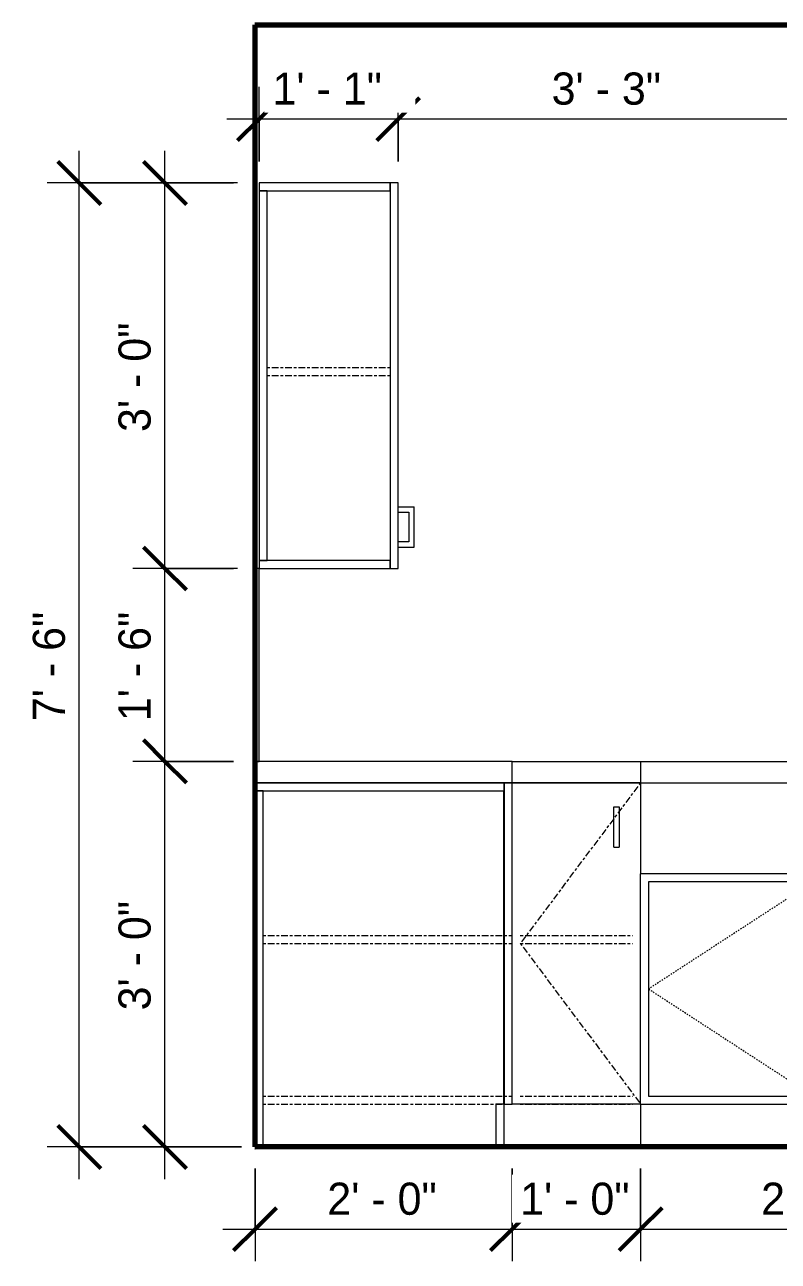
# Model space of a CAD drawing. Header units: inches. Extents: x 2887 to 5387, y 120 to 10852.
# Drawn here: x 5173.3 to 5243.7, y 125.3 to 240.8 of the extents above; entities that cross this region are included whole.
import ezdxf

# ---------------------------------------------------------------- set-up
doc = ezdxf.new("R2010")
doc.units = ezdxf.units.IN
doc.header["$MEASUREMENT"] = 0
doc.linetypes.add('Center', pattern=[1.25, 0.25, -0.1875, 0.625, -0.1875])
doc.linetypes.add('Dash', pattern=[0.25, 0.125, -0.125])
for name, color, linetype, lineweight in [('0-6', 170, 'Continuous', 5), ('A-ANNO-DIMS', 211, 'Continuous', 9), ('A-ANNO-DIMS-32', 211, 'Continuous', 9), ('A-FLOR-1', 7, 'Continuous', 70), ('A-WALL', 113, 'Continuous', 18), ('A-WALL-3', 113, 'Continuous', 9), ('I-WALL-1', 7, 'Continuous', 70), ('P-SANR-FIXT', 6, 'Continuous', 9), ('Q-CASE', 31, 'Continuous', 9), ('Q-CASE-1', 31, 'Center', 9), ('Q-CASE-HDLN', 31, 'Dash', 9), ('Q-SPCQ', 91, 'Continuous', 9)]:
    doc.layers.add(name, color=color, linetype=linetype, lineweight=lineweight)
doc.styles.add('Century Gothic', font='ufonts.com_century-gothic.ttf', dxfattribs={"height": 3})
doc.dimstyles.new('OD_1__HACK_2', dxfattribs={"dimscale": 12, "dimtxt": 3.132505, "dimasz": 0.333333, "dimexe": 0.25, "dimexo": 0.166667, "dimgap": 0.041667, "dimtad": 1, "dimdec": 0, "dimzin": 3, "dimdsep": 46, "dimlunit": 4, "dimtxsty": 'Century Gothic', "dimblk1": 'OBLIQUE', "dimblk2": 'OBLIQUE', "dimsah": 1, "dimcen": 0.09, "dimdle": 0.25, "dimazin": 0, "dimtfac": 1, "dimtdec": 4, "dimtix": 1, "dimtmove": 0, "dimatfit": 3, "dimfxl": 1, "dimtvp": 1, "dimtfill": 1, "dimfrac": 2, "dimtolj": 1, "dimtzin": 0, "dimarcsym": 2})

# ---------------------------------------------------------------- blocks, each defined once
blk = doc.blocks.new('CTR - 1st Phase - Shell_rvt-9-2ND _ 3RD FLOOR - 1BD B _ C - ADA TYPE B - KITCHEN SIDE WING')
at = {"layer": 'A-FLOR-1'}
for p, q in [((2644.67, 240.75), (2761.45, 240.75)), ((2761.45, 136), (2644.67, 136))]:
    blk.add_line(p, q, dxfattribs=at)
blk = doc.blocks.new('CTR - 1st Phase - Common Walls_rvt-9-2ND _ 3RD FLOOR - 1BD B _ C - ADA TYPE B - KITCHEN SIDE WING')
at = {"layer": 'I-WALL-1'}
for p, q in [((2644.7, 136), (2644.7, 240.77)), ((2644.67, 136), (2644.7, 136))]:
    blk.add_line(p, q, dxfattribs=at)
blk = doc.blocks.new('300 Series Wall Hung Cabinet_302 - 27_ X 36_-2604985-2ND _ 3RD FLOOR - 1BD B _ C - ADA TYPE B - KITCHEN SIDE WING')
at = {"layer": 'Q-CASE'}
for p, q in [((2657.32, 226), (2645.07, 226)), ((2645.07, 226), (2645.07, 225.25)), ((2645.07, 225.25), (2645.07, 190.75)), ((2645.82, 225.25), (2645.07, 225.25)), ((2645.07, 225.25), (2657.32, 225.25)), ((2645.82, 190.75), (2645.82, 225.25)), ((2657.32, 226), (2657.32, 190)), ((2658.07, 226), (2657.32, 226)), ((2657.32, 225.25), (2657.32, 226)), ((2658.07, 190), (2658.07, 226)), ((2645.07, 190.75), (2645.82, 190.75)), ((2657.32, 190.75), (2645.07, 190.75)), ((2645.07, 190.75), (2645.07, 190)), ((2657.32, 190), (2657.32, 190.75)), ((2645.07, 190), (2657.32, 190)), ((2657.32, 190), (2658.07, 190))]:
    blk.add_line(p, q, dxfattribs=at)
at = {"layer": 'Q-CASE-1'}
for p, q in [((2657.32, 208.75), (2645.82, 208.75)), ((2657.32, 208), (2645.82, 208))]:
    blk.add_line(p, q, dxfattribs=at)
blk = doc.blocks.new('Vanity Cabinet-Double Door - 33_-2318066-2ND _ 3RD FLOOR - 1BD B _ C - ADA TYPE B - KITCHEN SIDE WING')
at = {"layer": 'Q-CASE'}
for p, q in [((2681.45, 160.75), (2681.45, 140.75)), ((2696.82, 160.75), (2681.45, 160.75)), ((2696.82, 140.75), (2696.82, 160.75)), ((2697.57, 160.75), (2697.57, 140.75)), ((2712.95, 160.75), (2697.57, 160.75)), ((2712.95, 140.75), (2712.95, 160.75)), ((2713.7, 140), (2713.7, 161.5)), ((2695.82, 159.25), (2695.32, 159.25)), ((2695.32, 159.25), (2695.32, 155.25)), ((2695.82, 155.25), (2695.82, 159.25)), ((2699.07, 159.25), (2698.57, 159.25)), ((2698.57, 159.25), (2698.57, 155.25)), ((2699.07, 155.25), (2699.07, 159.25)), ((2695.32, 155.25), (2695.82, 155.25)), ((2698.57, 155.25), (2699.07, 155.25)), ((2680.7, 140), (2713.7, 140)), ((2681.45, 140.75), (2696.82, 140.75)), ((2697.57, 140.75), (2712.95, 140.75)), ((2713.7, 140), (2713.7, 136))]:
    blk.add_line(p, q, dxfattribs=at)
at = {"layer": 'Q-CASE-HDLN'}
for p, q in [((2696.82, 160.75), (2681.45, 150.75)), ((2697.57, 160.75), (2712.95, 150.75)), ((2681.45, 150.75), (2696.82, 140.75)), ((2712.95, 150.75), (2697.57, 140.75))]:
    blk.add_line(p, q, dxfattribs=at)
blk = doc.blocks.new('Stainless Steel Farmhous Kitchen Sink - Stainless Steel Farmhous Kitchen Sink-2443921-2ND _ 3RD FLOOR - 1BD B _ C - ADA TYPE B - KITCHEN SIDE WING')
at = {"layer": 'P-SANR-FIXT'}
for p, q in [((2680.7, 170), (2713.7, 170)), ((2680.7, 170), (2680.7, 161.5)), ((2713.7, 161.5), (2713.7, 170)), ((2713.7, 161.5), (2680.7, 161.5))]:
    blk.add_line(p, q, dxfattribs=at)
blk = doc.blocks.new('Base Cabinet Corner 197 - Base Cabinet Corner 197-2565125-2ND _ 3RD FLOOR - 1BD B _ C - ADA TYPE B - KITCHEN SIDE WING')
at = {"layer": 'Q-CASE'}
for p, q in [((2667.95, 170), (2644.7, 170)), ((2644.7, 170), (2644.7, 169.25)), ((2668.72, 170), (2667.95, 170)), ((2667.95, 170), (2667.95, 140)), ((2667.95, 169.25), (2667.95, 170)), ((2668.72, 140), (2668.72, 170)), ((2668.72, 170), (2680.7, 170)), ((2644.7, 169.25), (2667.95, 169.25)), ((2644.7, 169.25), (2644.7, 136)), ((2645.45, 169.25), (2644.7, 169.25)), ((2645.45, 136), (2645.45, 169.25)), ((2667.93, 140), (2667.93, 169.25)), ((2678.2, 167.75), (2678.69, 167.75)), ((2678.2, 164), (2678.2, 167.75)), ((2678.69, 167.75), (2678.69, 164)), ((2678.2, 164), (2678.69, 164)), ((2680.7, 140), (2680.7, 161.5)), ((2667.95, 140), (2667.18, 140)), ((2667.18, 140), (2667.18, 136)), ((2667.95, 140), (2667.18, 140)), ((2667.18, 140), (2667.18, 136)), ((2667.95, 136), (2667.95, 140)), ((2667.95, 136), (2667.95, 140)), ((2667.95, 140), (2668.72, 140)), ((2680.7, 140), (2668.72, 140)), ((2680.7, 140), (2680.7, 136)), ((2644.7, 136), (2645.45, 136)), ((2667.18, 136), (2667.95, 136)), ((2667.18, 136), (2667.95, 136))]:
    blk.add_line(p, q, dxfattribs=at)
at = {"layer": 'Q-CASE-1'}
for p, q in [((2680.7, 170), (2669.47, 155)), ((2645.45, 155.75), (2668.7, 155.75)), ((2645.45, 155), (2668.7, 155)), ((2669.47, 155.75), (2679.95, 155.75)), ((2669.47, 155), (2680.7, 140)), ((2669.47, 155), (2679.95, 155)), ((2645.45, 140.75), (2668.7, 140.75)), ((2645.45, 140), (2668.7, 140)), ((2669.47, 140.75), (2679.95, 140.75)), ((2669.47, 140), (2679.95, 140))]:
    blk.add_line(p, q, dxfattribs=at)
blk = doc.blocks.new('300 Series Wall Hung Cabinet_302 - 27_ X 36_-2605031-2ND _ 3RD FLOOR - 1BD B _ C - ADA TYPE B - KITCHEN SIDE WING')
at = {"layer": 'Q-CASE'}
for p, q in [((2658.07, 195.75), (2659.57, 195.75)), ((2658.07, 195.25), (2659.07, 195.25)), ((2659.07, 195.25), (2659.07, 192.5)), ((2659.57, 192), (2659.57, 195.75)), ((2659.07, 192.5), (2658.07, 192.5)), ((2658.07, 192), (2659.57, 192))]:
    blk.add_line(p, q, dxfattribs=at)
blk = doc.blocks.new('DIMBLOCK180-2ND _ 3RD FLOOR - 1BD B _ C - ADA TYPE B - KITCHEN SIDE WING')
at = {"layer": 'A-ANNO-DIMS-32'}
for p, q in [((5194.81, 134), (5194.81, 125.33)), ((5194.81, 128.33), (5194.81, 134)), ((5218.81, 134), (5218.81, 125.33)), ((5218.81, 128.33), (5218.81, 134)), ((5191.81, 128.33), (5218.81, 128.33))]:
    blk.add_line(p, q, dxfattribs=at)
at = {"layer": 'A-ANNO-DIMS-32', "lineweight": 50}
for p, q in [((5194.81, 128.33), (5196.81, 130.33)), ((5218.81, 128.33), (5220.81, 130.33)), ((5194.81, 128.33), (5192.81, 126.33)), ((5218.81, 128.33), (5216.81, 126.33))]:
    blk.add_line(p, q, dxfattribs=at)
at = {"layer": 'A-ANNO-DIMS-32', "color": 0, "insert": (5201.56, 132.67), "char_height": 3, "width": 12.5897, "attachment_point": 1, "line_spacing_factor": 0.984502, "style": 'Century Gothic', "bg_fill": 3, "box_fill_scale": 1.25, "bg_fill_color": 256, "bg_fill_true_color": 13158600, "bg_fill_transparency": 0}
blk.add_mtext('2\' - 0"', dxfattribs=at)
blk = doc.blocks.new('_Oblique')
at = {"color": 0, "linetype": 'ByBlock', "lineweight": -2}
blk.add_line((-0.5, -0.5), (0.5, 0.5), dxfattribs=at)
blk = doc.blocks.new('DIMBLOCK181-2ND _ 3RD FLOOR - 1BD B _ C - ADA TYPE B - KITCHEN SIDE WING')
at = {"layer": 'A-ANNO-DIMS-32'}
for p, q in [((5218.81, 134), (5218.81, 125.33)), ((5218.81, 128.33), (5218.81, 134)), ((5230.81, 134), (5230.81, 125.33)), ((5230.81, 128.33), (5230.81, 134)), ((5218.81, 128.33), (5230.81, 128.33))]:
    blk.add_line(p, q, dxfattribs=at)
at = {"layer": 'A-ANNO-DIMS-32', "lineweight": 50}
for p, q in [((5218.81, 128.33), (5220.81, 130.33)), ((5230.81, 128.33), (5232.81, 130.33)), ((5218.81, 128.33), (5216.81, 126.33)), ((5230.81, 128.33), (5228.81, 126.33))]:
    blk.add_line(p, q, dxfattribs=at)
at = {"layer": 'A-ANNO-DIMS-32', "color": 0, "insert": (5219.56, 132.67), "char_height": 3, "width": 12.5897, "attachment_point": 1, "line_spacing_factor": 0.984502, "style": 'Century Gothic', "bg_fill": 3, "box_fill_scale": 1.25, "bg_fill_color": 256, "bg_fill_true_color": 13158600, "bg_fill_transparency": 0}
blk.add_mtext('1\' - 0"', dxfattribs=at)
blk = doc.blocks.new('DIMBLOCK182-2ND _ 3RD FLOOR - 1BD B _ C - ADA TYPE B - KITCHEN SIDE WING')
at = {"layer": 'A-ANNO-DIMS-32'}
for p, q in [((5230.81, 134), (5230.81, 125.33)), ((5230.81, 128.33), (5230.81, 134)), ((5263.81, 134), (5263.81, 125.33)), ((5263.81, 128.33), (5263.81, 134)), ((5230.81, 128.33), (5263.81, 128.33))]:
    blk.add_line(p, q, dxfattribs=at)
at = {"layer": 'A-ANNO-DIMS-32', "lineweight": 50}
for p, q in [((5230.81, 128.33), (5232.81, 130.33)), ((5263.81, 128.33), (5265.81, 130.33)), ((5230.81, 128.33), (5228.81, 126.33)), ((5263.81, 128.33), (5261.81, 126.33))]:
    blk.add_line(p, q, dxfattribs=at)
at = {"layer": 'A-ANNO-DIMS-32', "color": 0, "insert": (5242.06, 132.67), "char_height": 3, "width": 12.5897, "attachment_point": 1, "line_spacing_factor": 0.984502, "style": 'Century Gothic', "bg_fill": 3, "box_fill_scale": 1.25, "bg_fill_color": 256, "bg_fill_true_color": 13158600, "bg_fill_transparency": 0}
blk.add_mtext('2\' - 9"', dxfattribs=at)
blk = doc.blocks.new('DIMBLOCK189-2ND _ 3RD FLOOR - 1BD B _ C - ADA TYPE B - KITCHEN SIDE WING')
at = {"layer": 'A-ANNO-DIMS-32'}
for p, q in [((5208.18, 228), (5208.18, 234.96)), ((5247.31, 193), (5247.31, 234.96)), ((5247.31, 231.96), (5208.18, 231.96)), ((5208.18, 231.96), (5208.18, 228)), ((5247.31, 231.96), (5247.31, 193))]:
    blk.add_line(p, q, dxfattribs=at)
at = {"layer": 'A-ANNO-DIMS-32', "lineweight": 50}
for p, q in [((5208.18, 231.96), (5210.18, 233.96)), ((5247.31, 231.96), (5249.31, 233.96)), ((5208.18, 231.96), (5206.18, 229.96)), ((5247.31, 231.96), (5245.31, 229.96))]:
    blk.add_line(p, q, dxfattribs=at)
at = {"layer": 'A-ANNO-DIMS-32', "color": 0, "insert": (5222.5, 236.31), "char_height": 3, "width": 12.5897, "attachment_point": 1, "line_spacing_factor": 0.984502, "style": 'Century Gothic', "bg_fill": 3, "box_fill_scale": 1.25, "bg_fill_color": 256, "bg_fill_true_color": 13158600, "bg_fill_transparency": 0}
blk.add_mtext('3\' - 3"', dxfattribs=at)
blk = doc.blocks.new('DIMBLOCK190-2ND _ 3RD FLOOR - 1BD B _ C - ADA TYPE B - KITCHEN SIDE WING')
at = {"layer": 'A-ANNO-DIMS-32'}
for p, q in [((5195.18, 228), (5195.18, 234.96)), ((5208.18, 228), (5208.18, 234.96)), ((5208.18, 231.96), (5192.18, 231.96)), ((5195.18, 231.96), (5195.18, 228)), ((5208.18, 231.96), (5208.18, 228))]:
    blk.add_line(p, q, dxfattribs=at)
at = {"layer": 'A-ANNO-DIMS-32', "lineweight": 50}
for p, q in [((5195.18, 231.96), (5197.18, 233.96)), ((5208.18, 231.96), (5210.18, 233.96)), ((5195.18, 231.96), (5193.18, 229.96)), ((5208.18, 231.96), (5206.18, 229.96))]:
    blk.add_line(p, q, dxfattribs=at)
at = {"layer": 'A-ANNO-DIMS-32', "color": 0, "insert": (5196.44, 236.31), "char_height": 3, "width": 12.5897, "attachment_point": 1, "line_spacing_factor": 0.984502, "style": 'Century Gothic', "bg_fill": 3, "box_fill_scale": 1.25, "bg_fill_color": 256, "bg_fill_true_color": 13158600, "bg_fill_transparency": 0}
blk.add_mtext('1\' - 1"', dxfattribs=at)
blk = doc.blocks.new('DIMBLOCK193-2ND _ 3RD FLOOR - 1BD B _ C - ADA TYPE B - KITCHEN SIDE WING')
at = {"layer": 'A-ANNO-DIMS-32', "lineweight": 50}
for p, q in [((5186.4, 172), (5184.4, 174)), ((5186.4, 172), (5188.4, 170)), ((5186.4, 136), (5184.4, 138)), ((5186.4, 136), (5188.4, 134))]:
    blk.add_line(p, q, dxfattribs=at)
at = {"layer": 'A-ANNO-DIMS-32'}
for p, q in [((5192.81, 172), (5183.4, 172)), ((5186.4, 133), (5186.4, 172)), ((5186.4, 172), (5192.81, 172)), ((5193.56, 136), (5183.4, 136)), ((5186.4, 136), (5193.56, 136))]:
    blk.add_line(p, q, dxfattribs=at)
at = {"layer": 'A-ANNO-DIMS-32', "color": 0, "insert": (5182.06, 148.75), "char_height": 3, "width": 12.5897, "attachment_point": 1, "rotation": 90, "line_spacing_factor": 0.984502, "style": 'Century Gothic', "bg_fill": 3, "box_fill_scale": 1.25, "bg_fill_color": 256, "bg_fill_true_color": 13158600, "bg_fill_transparency": 0}
blk.add_mtext('3\' - 0"', dxfattribs=at)
blk = doc.blocks.new('DIMBLOCK194-2ND _ 3RD FLOOR - 1BD B _ C - ADA TYPE B - KITCHEN SIDE WING')
at = {"layer": 'A-ANNO-DIMS-32', "lineweight": 50}
for p, q in [((5186.4, 190), (5184.4, 192)), ((5186.4, 190), (5188.4, 188)), ((5186.4, 172), (5184.4, 174)), ((5186.4, 172), (5188.4, 170))]:
    blk.add_line(p, q, dxfattribs=at)
at = {"layer": 'A-ANNO-DIMS-32'}
for p, q in [((5193.18, 190), (5183.4, 190)), ((5186.4, 172), (5186.4, 190)), ((5186.4, 190), (5192.81, 190)), ((5192.81, 172), (5183.4, 172)), ((5186.4, 172), (5192.81, 172))]:
    blk.add_line(p, q, dxfattribs=at)
at = {"layer": 'A-ANNO-DIMS-32', "color": 0, "insert": (5182.06, 175.75), "char_height": 3, "width": 12.5897, "attachment_point": 1, "rotation": 90, "line_spacing_factor": 0.984502, "style": 'Century Gothic', "bg_fill": 3, "box_fill_scale": 1.25, "bg_fill_color": 256, "bg_fill_true_color": 13158600, "bg_fill_transparency": 0}
blk.add_mtext('1\' - 6"', dxfattribs=at)
blk = doc.blocks.new('DIMBLOCK195-2ND _ 3RD FLOOR - 1BD B _ C - ADA TYPE B - KITCHEN SIDE WING')
at = {"layer": 'A-ANNO-DIMS-32'}
for p, q in [((5186.4, 190), (5186.4, 229)), ((5193.18, 226), (5183.4, 226)), ((5186.4, 226), (5192.81, 226)), ((5193.18, 190), (5183.4, 190)), ((5186.4, 190), (5192.81, 190))]:
    blk.add_line(p, q, dxfattribs=at)
at = {"layer": 'A-ANNO-DIMS-32', "lineweight": 50}
for p, q in [((5186.4, 226), (5184.4, 228)), ((5186.4, 226), (5188.4, 224)), ((5186.4, 190), (5184.4, 192)), ((5186.4, 190), (5188.4, 188))]:
    blk.add_line(p, q, dxfattribs=at)
at = {"layer": 'A-ANNO-DIMS-32', "color": 0, "insert": (5182.06, 202.75), "char_height": 3, "width": 12.5897, "attachment_point": 1, "rotation": 90, "line_spacing_factor": 0.984502, "style": 'Century Gothic', "bg_fill": 3, "box_fill_scale": 1.25, "bg_fill_color": 256, "bg_fill_true_color": 13158600, "bg_fill_transparency": 0}
blk.add_mtext('3\' - 0"', dxfattribs=at)
blk = doc.blocks.new('DIMBLOCK196-2ND _ 3RD FLOOR - 1BD B _ C - ADA TYPE B - KITCHEN SIDE WING')
at = {"layer": 'A-ANNO-DIMS-32'}
for p, q in [((5178.4, 133), (5178.4, 229)), ((5193.18, 226), (5175.4, 226)), ((5178.4, 226), (5192.81, 226)), ((5192.81, 136), (5175.4, 136)), ((5178.4, 136), (5192.81, 136))]:
    blk.add_line(p, q, dxfattribs=at)
at = {"layer": 'A-ANNO-DIMS-32', "lineweight": 50}
for p, q in [((5178.4, 226), (5176.4, 228)), ((5178.4, 226), (5180.4, 224)), ((5178.4, 136), (5176.4, 138)), ((5178.4, 136), (5180.4, 134))]:
    blk.add_line(p, q, dxfattribs=at)
at = {"layer": 'A-ANNO-DIMS-32', "color": 0, "insert": (5174.06, 175.75), "char_height": 3, "width": 12.5897, "attachment_point": 1, "rotation": 90, "line_spacing_factor": 0.984502, "style": 'Century Gothic', "bg_fill": 3, "box_fill_scale": 1.25, "bg_fill_color": 256, "bg_fill_true_color": 13158600, "bg_fill_transparency": 0}
blk.add_mtext('7\' - 6"', dxfattribs=at)

msp = doc.modelspace()

# ---------------------------------------------------------------- linework, layer by layer
at = {"layer": 'A-WALL'}
for p, q in [((5195.18, 190), (5194.81, 190)), ((5194.81, 190), (5194.81, 172)), ((5195.18, 172), (5195.18, 190)), ((5194.81, 172), (5195.18, 172))]:
    msp.add_line(p, q, dxfattribs=at)
at = {"layer": 'A-WALL-3'}
for p, q in [((5218.81, 172), (5230.81, 172)), ((5230.81, 172), (5246.23, 172)), ((5230.81, 172), (5230.81, 170)), ((5230.81, 170), (5218.83, 170))]:
    msp.add_line(p, q, dxfattribs=at)
at = {"layer": 'Q-SPCQ'}
for p, q in [((5218.81, 172), (5194.81, 172)), ((5194.81, 172), (5194.81, 170)), ((5218.81, 170), (5218.81, 172)), ((5194.81, 170), (5218.81, 170))]:
    msp.add_line(p, q, dxfattribs=at)

# ---------------------------------------------------------------- block references
at = {"layer": '0-6'}
for name in ['CTR - 1st Phase - Common Walls_rvt-9-2ND _ 3RD FLOOR - 1BD B _ C - ADA TYPE B - KITCHEN SIDE WING', 'CTR - 1st Phase - Shell_rvt-9-2ND _ 3RD FLOOR - 1BD B _ C - ADA TYPE B - KITCHEN SIDE WING']:
    msp.add_blockref(name, (2550.11, 0), dxfattribs=at)
at = {"layer": 'P-SANR-FIXT'}
msp.add_blockref('Stainless Steel Farmhous Kitchen Sink - Stainless Steel Farmhous Kitchen Sink-2443921-2ND _ 3RD FLOOR - 1BD B _ C - ADA TYPE B - KITCHEN SIDE WING', (2550.11, 0), dxfattribs=at)
at = {"layer": 'Q-CASE'}
for name in ['300 Series Wall Hung Cabinet_302 - 27_ X 36_-2604985-2ND _ 3RD FLOOR - 1BD B _ C - ADA TYPE B - KITCHEN SIDE WING', '300 Series Wall Hung Cabinet_302 - 27_ X 36_-2605031-2ND _ 3RD FLOOR - 1BD B _ C - ADA TYPE B - KITCHEN SIDE WING', 'Base Cabinet Corner 197 - Base Cabinet Corner 197-2565125-2ND _ 3RD FLOOR - 1BD B _ C - ADA TYPE B - KITCHEN SIDE WING', 'Vanity Cabinet-Double Door - 33_-2318066-2ND _ 3RD FLOOR - 1BD B _ C - ADA TYPE B - KITCHEN SIDE WING']:
    msp.add_blockref(name, (2550.11, 0), dxfattribs=at)

# ---------------------------------------------------------------- next in the draw order: dimensions: what is measured, and where the dimension line sits
at = {"layer": 'A-ANNO-DIMS'}
for base, p1, p2, override, picture, middle in [((5208.18, 231.96), (5247.31, 191), (5208.18, 226), {"dimpost": '<>', "dimfxl": 52.498017}, 'DIMBLOCK189-2ND _ 3RD FLOOR - 1BD B _ C - ADA TYPE B - KITCHEN SIDE WING', (5227.75, 234.04)), ((5218.81, 128.33), (5194.81, 136), (5218.81, 136), {"dimpost": '<>', "dimfxl": 24}, 'DIMBLOCK180-2ND _ 3RD FLOOR - 1BD B _ C - ADA TYPE B - KITCHEN SIDE WING', (5206.81, 130.4))]:
    dim = msp.add_linear_dim(base=base, p1=p1, p2=p2, dimstyle='OD_1__HACK_2', override=override, dxfattribs=at)
    dim.commit()
    dim.dimension.update_dxf_attribs({"geometry": picture, "text_midpoint": middle})

# ---------------------------------------------------------------- next in the draw order: dimensions: what is measured, and where the dimension line sits
for base, p1, p2, override, picture, middle in [((5195.18, 231.96), (5208.18, 226), (5195.18, 226), {"dimpost": '<>', "dimfxl": 13}, 'DIMBLOCK190-2ND _ 3RD FLOOR - 1BD B _ C - ADA TYPE B - KITCHEN SIDE WING', (5201.68, 233.96)), ((5230.81, 128.33), (5218.81, 136), (5230.81, 136), {"dimpost": '<>', "dimfxl": 12}, 'DIMBLOCK181-2ND _ 3RD FLOOR - 1BD B _ C - ADA TYPE B - KITCHEN SIDE WING', (5224.81, 130.4))]:
    dim = msp.add_linear_dim(base=base, p1=p1, p2=p2, dimstyle='OD_1__HACK_2', override=override, dxfattribs=at)
    dim.commit()
    dim.dimension.update_dxf_attribs({"geometry": picture, "text_midpoint": middle})
dim = msp.add_linear_dim(base=(5186.4, 172), p1=(5195.56, 136), p2=(5194.81, 172), angle=90, dimstyle='OD_1__HACK_2', override={"dimpost": '<>', "dimfxl": 36.007812}, dxfattribs=at)
dim.commit()
dim.dimension.update_dxf_attribs({"geometry": 'DIMBLOCK193-2ND _ 3RD FLOOR - 1BD B _ C - ADA TYPE B - KITCHEN SIDE WING', "text_midpoint": (5184.33, 154)})

# ---------------------------------------------------------------- next in the draw order: dimensions: what is measured, and where the dimension line sits
dim = msp.add_linear_dim(base=(5186.4, 190), p1=(5194.81, 172), p2=(5195.18, 190), angle=90, dimstyle='OD_1__HACK_2', override={"dimpost": '<>', "dimfxl": 18.003906}, dxfattribs=at)
dim.commit()
dim.dimension.update_dxf_attribs({"geometry": 'DIMBLOCK194-2ND _ 3RD FLOOR - 1BD B _ C - ADA TYPE B - KITCHEN SIDE WING', "text_midpoint": (5184.33, 181)})
dim = msp.add_linear_dim(base=(5263.81, 128.33), p1=(5230.81, 136), p2=(5263.81, 136), dimstyle='OD_1__HACK_2', override={"dimpost": '<>', "dimfxl": 33}, dxfattribs=at)
dim.commit()
dim.dimension.update_dxf_attribs({"geometry": 'DIMBLOCK182-2ND _ 3RD FLOOR - 1BD B _ C - ADA TYPE B - KITCHEN SIDE WING', "text_midpoint": (5247.31, 130.4)})

# ---------------------------------------------------------------- next in the draw order: dimensions: what is measured, and where the dimension line sits
dim = msp.add_linear_dim(base=(5186.4, 226), p1=(5195.18, 190), p2=(5195.18, 226), angle=90, dimstyle='OD_1__HACK_2', override={"dimpost": '<>', "dimfxl": 36}, dxfattribs=at)
dim.commit()
dim.dimension.update_dxf_attribs({"geometry": 'DIMBLOCK195-2ND _ 3RD FLOOR - 1BD B _ C - ADA TYPE B - KITCHEN SIDE WING', "text_midpoint": (5184.33, 208)})

# ---------------------------------------------------------------- next in the draw order: dimensions: what is measured, and where the dimension line sits
dim = msp.add_linear_dim(base=(5178.4, 226), p1=(5194.81, 136), p2=(5195.18, 226), angle=90, dimstyle='OD_1__HACK_2', override={"dimpost": '<>', "dimfxl": 90.000781}, dxfattribs=at)
dim.commit()
dim.dimension.update_dxf_attribs({"geometry": 'DIMBLOCK196-2ND _ 3RD FLOOR - 1BD B _ C - ADA TYPE B - KITCHEN SIDE WING', "text_midpoint": (5176.33, 181)})

doc.saveas('drawing.dxf')
